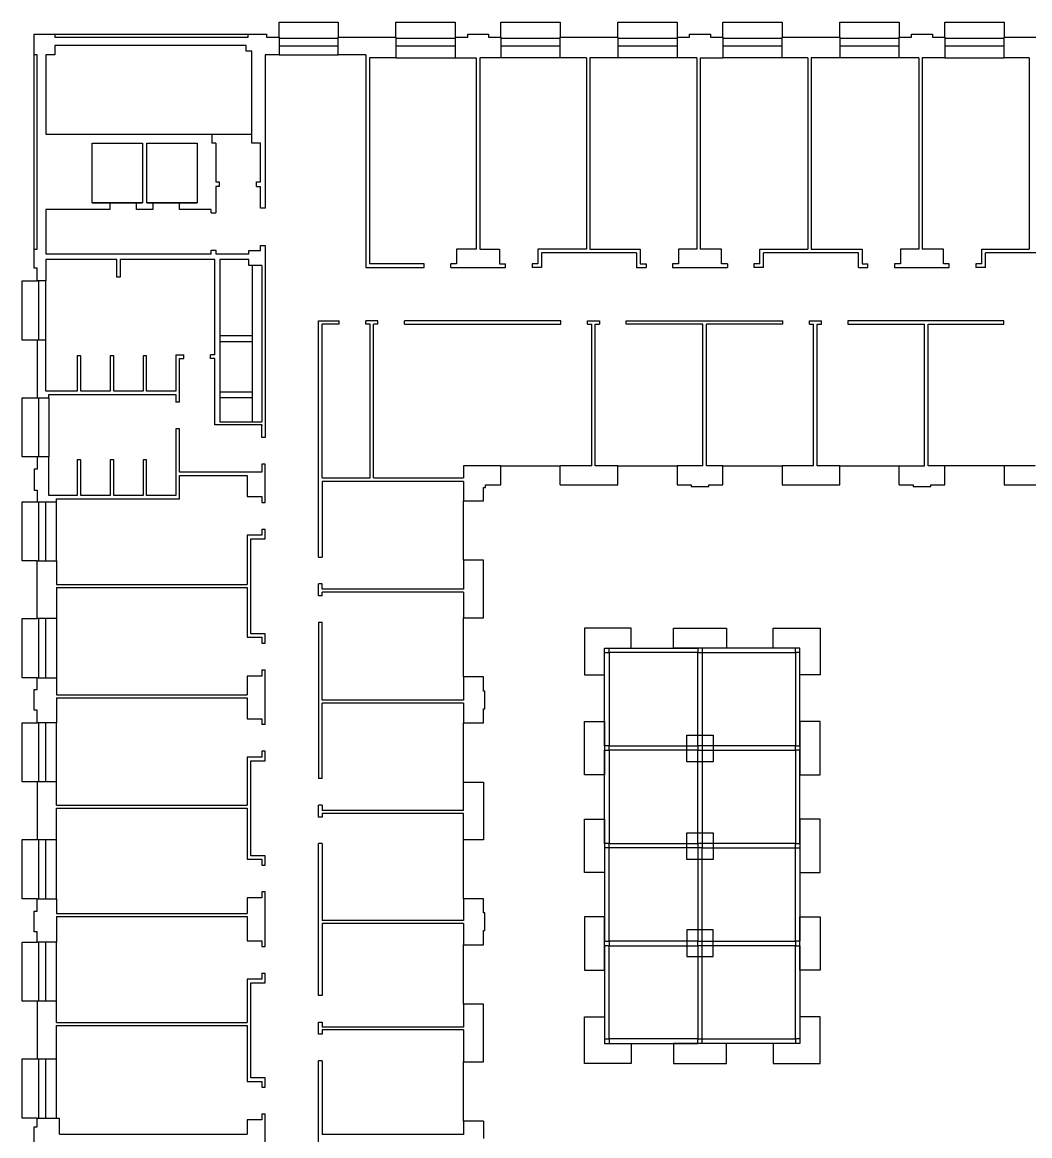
# Model space of a CAD drawing. Header units: millimetres. Extents: x -80 to 60, y -33 to 210.
# Drawn here: x -79.83 to -45.79, y 172.06 to 209.67 of the extents above; entities that cross this region are included whole.
import ezdxf

# ---------------------------------------------------------------- set-up
doc = ezdxf.new("R2010")
doc.units = ezdxf.units.MM
doc.header["$MEASUREMENT"] = 0
doc.linetypes.add('HIDDEN', pattern=[9.525, 6.35, -3.175])
for name, color, linetype in [('elevator_door_markers', 50, 'Continuous'), ('elevators', 40, 'Continuous'), ('M', 7, 'Continuous'), ('stairwells', 120, 'Continuous')]:
    doc.layers.add(name, color=color, linetype=linetype)

msp = doc.modelspace()

# ---------------------------------------------------------------- linework, layer by layer
at = {"layer": 'elevator_door_markers'}
for p, q in [((-76.873, 203.566), (-75.973, 203.566)), ((-75.423, 203.566), (-74.523, 203.566))]:
    msp.add_line(p, q, dxfattribs=at)
at = {"layer": 'elevators'}
for points in [[(-77.473, 205.591), (-75.773, 205.591), (-75.773, 203.566), (-77.473, 203.566)], [(-75.623, 205.591), (-73.923, 205.591), (-73.923, 203.566), (-75.623, 203.566)]]:
    msp.add_lwpolyline(points, close=True, dxfattribs=at)
at = {"layer": 'M'}
for p, q in [((-71.158, 209.171), (-71.158, 209.671)), ((-71.158, 209.671), (-69.158, 209.671)), ((-69.158, 209.671), (-69.158, 209.171)), ((-67.208, 209.671), (-65.208, 209.671)), ((-67.208, 209.171), (-67.208, 209.671)), ((-65.208, 209.671), (-65.208, 209.171)), ((-63.658, 209.671), (-61.658, 209.671)), ((-63.658, 209.171), (-63.658, 209.671)), ((-61.658, 209.671), (-61.658, 209.171)), ((-59.708, 209.671), (-57.708, 209.671)), ((-59.708, 209.171), (-59.708, 209.671)), ((-57.708, 209.671), (-57.708, 209.171)), ((-56.158, 209.171), (-56.158, 209.671)), ((-56.158, 209.671), (-54.158, 209.671)), ((-54.158, 209.671), (-54.158, 209.171)), ((-52.208, 209.171), (-52.208, 209.671)), ((-52.208, 209.671), (-50.208, 209.671)), ((-50.208, 209.671), (-50.208, 209.171)), ((-48.658, 209.171), (-48.658, 209.671)), ((-48.658, 209.671), (-46.658, 209.671)), ((-46.658, 209.671), (-46.658, 209.171)), ((-79.433, 209.271), (-78.733, 209.271)), ((-79.433, 208.571), (-79.433, 209.271)), ((-78.733, 209.271), (-72.203, 209.271)), ((-78.733, 209.271), (-78.733, 209.171)), ((-78.733, 209.171), (-72.203, 209.171)), ((-72.203, 209.171), (-72.203, 209.271)), ((-72.203, 209.271), (-71.583, 209.271)), ((-71.583, 209.271), (-71.583, 209.171)), ((-71.583, 209.171), (-71.158, 209.171)), ((-71.158, 209.171), (-71.158, 208.571)), ((-69.158, 209.171), (-67.208, 209.171)), ((-69.158, 208.571), (-69.158, 209.171)), ((-67.208, 209.171), (-67.208, 208.471)), ((-65.208, 209.171), (-64.783, 209.171)), ((-65.208, 209.171), (-65.208, 208.471)), ((-64.783, 209.271), (-64.083, 209.271)), ((-64.783, 209.171), (-64.783, 209.271)), ((-64.083, 209.271), (-64.083, 209.171)), ((-64.083, 209.171), (-63.658, 209.171)), ((-63.658, 209.171), (-63.658, 208.471)), ((-61.658, 209.171), (-59.708, 209.171)), ((-61.658, 208.471), (-61.658, 209.171)), ((-59.708, 209.171), (-59.708, 208.471)), ((-57.708, 209.171), (-57.283, 209.171)), ((-57.708, 209.171), (-57.708, 208.471)), ((-57.283, 209.271), (-56.583, 209.271)), ((-57.283, 209.171), (-57.283, 209.271)), ((-56.583, 209.271), (-56.583, 209.171)), ((-56.583, 209.171), (-56.158, 209.171)), ((-56.158, 209.171), (-56.158, 208.471)), ((-54.158, 209.171), (-52.208, 209.171)), ((-54.158, 208.471), (-54.158, 209.171)), ((-52.208, 209.171), (-52.208, 208.471)), ((-50.208, 209.171), (-49.783, 209.171)), ((-50.208, 208.471), (-50.208, 209.171)), ((-49.783, 209.271), (-49.083, 209.271)), ((-49.783, 209.171), (-49.783, 209.271)), ((-49.083, 209.271), (-49.083, 209.171)), ((-49.083, 209.171), (-48.658, 209.171)), ((-48.658, 209.171), (-48.658, 208.471)), ((-46.658, 209.171), (-44.708, 209.171)), ((-46.658, 208.471), (-46.658, 209.171)), ((-78.733, 208.891), (-78.733, 208.571)), ((-72.273, 208.891), (-78.733, 208.891)), ((-72.273, 208.691), (-72.273, 208.891)), ((-69.158, 209.121), (-71.158, 209.121)), ((-71.158, 208.871), (-69.158, 208.871)), ((-65.208, 209.121), (-67.208, 209.121)), ((-67.208, 208.871), (-65.208, 208.871)), ((-61.658, 209.121), (-63.658, 209.121)), ((-63.658, 208.871), (-61.658, 208.871)), ((-57.708, 209.121), (-59.708, 209.121)), ((-59.708, 208.871), (-57.708, 208.871)), ((-54.158, 209.121), (-56.158, 209.121)), ((-56.158, 208.871), (-54.158, 208.871)), ((-50.208, 209.121), (-52.208, 209.121)), ((-52.208, 208.871), (-50.208, 208.871)), ((-46.658, 209.121), (-48.658, 209.121)), ((-48.658, 208.871), (-46.658, 208.871)), ((-79.433, 202.001), (-79.433, 208.571)), ((-79.333, 208.571), (-79.433, 208.571)), ((-79.333, 202.001), (-79.333, 208.571)), ((-78.733, 208.571), (-79.033, 208.571)), ((-79.033, 208.571), (-79.033, 205.891)), ((-72.073, 208.691), (-72.273, 208.691)), ((-72.073, 205.591), (-72.073, 208.691)), ((-71.623, 208.571), (-71.623, 203.391)), ((-71.158, 208.571), (-71.623, 208.571)), ((-71.158, 208.571), (-69.158, 208.571)), ((-68.223, 208.571), (-69.158, 208.571)), ((-68.223, 208.571), (-68.223, 201.391)), ((-68.103, 208.471), (-68.103, 201.511)), ((-67.208, 208.471), (-68.103, 208.471)), ((-67.208, 208.471), (-65.208, 208.471)), ((-65.208, 208.471), (-64.493, 208.471)), ((-64.493, 208.471), (-64.493, 202.001)), ((-64.373, 208.471), (-64.373, 202.001)), ((-63.658, 208.471), (-64.373, 208.471)), ((-61.658, 208.471), (-63.658, 208.471)), ((-60.773, 208.471), (-61.658, 208.471)), ((-60.773, 208.471), (-60.773, 202.001)), ((-60.653, 208.471), (-60.653, 202.001)), ((-59.708, 208.471), (-60.653, 208.471)), ((-57.708, 208.471), (-59.708, 208.471)), ((-57.043, 208.471), (-57.708, 208.471)), ((-57.043, 208.471), (-57.043, 202.001)), ((-56.923, 208.471), (-56.923, 202.001)), ((-56.923, 208.471), (-56.158, 208.471)), ((-54.158, 208.471), (-56.158, 208.471)), ((-53.293, 208.471), (-54.158, 208.471)), ((-53.293, 208.471), (-53.293, 202.001)), ((-53.173, 208.471), (-53.173, 202.001)), ((-52.208, 208.471), (-53.173, 208.471)), ((-50.208, 208.471), (-52.208, 208.471)), ((-49.543, 208.471), (-50.208, 208.471)), ((-49.543, 208.471), (-49.543, 202.001)), ((-49.423, 208.471), (-49.423, 202.001)), ((-48.658, 208.471), (-49.423, 208.471)), ((-48.658, 208.471), (-46.658, 208.471)), ((-45.813, 208.471), (-46.658, 208.471)), ((-45.813, 208.471), (-45.813, 202.001)), ((-79.033, 205.891), (-73.423, 205.891)), ((-73.423, 205.891), (-73.423, 205.584)), ((-73.293, 205.584), (-73.423, 205.584)), ((-73.293, 205.584), (-73.293, 204.279)), ((-71.783, 205.591), (-72.073, 205.591)), ((-71.783, 204.279), (-71.783, 205.591)), ((-73.293, 204.279), (-73.179, 204.279)), ((-73.179, 204.279), (-73.179, 204.119)), ((-71.919, 204.279), (-71.783, 204.279)), ((-71.919, 204.119), (-71.919, 204.279)), ((-73.293, 204.119), (-73.293, 203.233)), ((-73.179, 204.119), (-73.293, 204.119)), ((-71.919, 204.119), (-71.783, 204.119)), ((-71.783, 203.391), (-71.783, 204.119)), ((-76.873, 203.566), (-76.873, 203.346)), ((-75.973, 203.566), (-75.773, 203.566)), ((-75.973, 203.346), (-75.973, 203.566)), ((-75.623, 203.566), (-75.423, 203.566)), ((-75.423, 203.566), (-75.423, 203.346)), ((-74.523, 203.346), (-74.523, 203.566)), ((-79.033, 203.346), (-79.033, 201.846)), ((-76.873, 203.346), (-79.033, 203.346)), ((-75.423, 203.346), (-75.973, 203.346)), ((-73.453, 203.346), (-74.523, 203.346)), ((-73.453, 203.233), (-73.453, 203.346)), ((-73.453, 203.233), (-73.293, 203.233)), ((-71.623, 203.391), (-71.783, 203.391)), ((-79.433, 202.001), (-79.333, 202.001)), ((-79.433, 201.361), (-79.433, 202.001)), ((-71.783, 202.131), (-71.623, 202.131)), ((-71.783, 201.958), (-71.783, 202.131)), ((-71.623, 202.131), (-71.623, 195.643)), ((-65.158, 202.001), (-65.158, 201.511)), ((-64.493, 202.001), (-65.158, 202.001)), ((-64.373, 202.001), (-63.708, 202.001)), ((-63.708, 202.001), (-63.708, 201.511)), ((-62.409, 202.001), (-62.409, 201.511)), ((-60.773, 202.001), (-62.408, 202.001)), ((-60.653, 202.001), (-58.958, 202.001)), ((-58.958, 202.001), (-58.958, 201.511)), ((-57.658, 202.001), (-57.658, 201.511)), ((-57.043, 202.001), (-57.658, 202.001)), ((-56.208, 202.001), (-56.923, 202.001)), ((-56.208, 201.511), (-56.208, 202.001)), ((-54.909, 202.001), (-53.293, 202.001)), ((-54.909, 201.511), (-54.909, 202.001)), ((-53.173, 202.001), (-51.458, 202.001)), ((-51.458, 202.001), (-51.457, 201.511)), ((-49.543, 202.001), (-50.158, 202.001)), ((-50.158, 202.001), (-50.158, 201.511)), ((-48.708, 202.001), (-49.423, 202.001)), ((-48.708, 201.511), (-48.708, 202.001)), ((-47.409, 202.001), (-45.813, 202.001)), ((-47.409, 201.511), (-47.409, 202.001)), ((-79.033, 201.846), (-73.453, 201.846)), ((-76.643, 201.656), (-79.033, 201.656)), ((-79.033, 201.656), (-79.033, 200.936)), ((-76.643, 201.056), (-76.643, 201.656)), ((-76.523, 201.656), (-76.523, 201.056)), ((-73.323, 201.656), (-76.523, 201.656)), ((-73.453, 201.973), (-73.293, 201.973)), ((-73.453, 201.846), (-73.453, 201.973)), ((-73.323, 198.436), (-73.323, 201.656)), ((-73.293, 201.973), (-73.293, 201.846)), ((-73.293, 201.846), (-72.183, 201.846)), ((-72.183, 201.958), (-71.783, 201.958)), ((-72.183, 201.846), (-72.183, 201.958)), ((-62.289, 201.881), (-62.289, 201.391)), ((-59.078, 201.881), (-62.289, 201.881)), ((-59.078, 201.881), (-59.078, 201.391)), ((-54.789, 201.391), (-54.789, 201.881)), ((-51.577, 201.881), (-54.789, 201.881)), ((-51.577, 201.391), (-51.577, 201.881)), ((-47.289, 201.391), (-47.289, 201.881)), ((-44.077, 201.881), (-47.289, 201.881)), ((-79.333, 201.361), (-79.433, 201.361)), ((-79.333, 200.936), (-79.333, 201.361)), ((-72.058, 196.171), (-72.058, 201.458)), ((-68.223, 201.391), (-66.257, 201.391)), ((-66.257, 201.511), (-68.103, 201.511)), ((-66.257, 201.391), (-66.257, 201.511)), ((-65.357, 201.391), (-65.357, 201.511)), ((-65.158, 201.511), (-65.357, 201.511)), ((-65.357, 201.391), (-63.509, 201.391)), ((-63.708, 201.511), (-63.509, 201.511)), ((-63.509, 201.391), (-63.509, 201.511)), ((-62.609, 201.511), (-62.609, 201.391)), ((-62.409, 201.511), (-62.609, 201.511)), ((-62.289, 201.391), (-62.609, 201.391)), ((-59.078, 201.391), (-58.757, 201.391)), ((-58.958, 201.511), (-58.757, 201.511)), ((-58.757, 201.511), (-58.757, 201.391)), ((-57.658, 201.511), (-57.857, 201.511)), ((-57.857, 201.511), (-57.857, 201.391)), ((-57.857, 201.391), (-56.009, 201.391)), ((-56.009, 201.511), (-56.208, 201.511)), ((-56.009, 201.511), (-56.009, 201.391)), ((-54.909, 201.511), (-55.109, 201.511)), ((-55.109, 201.511), (-55.109, 201.391)), ((-54.789, 201.391), (-55.109, 201.391)), ((-51.577, 201.391), (-51.257, 201.391)), ((-51.457, 201.511), (-51.257, 201.511)), ((-51.257, 201.391), (-51.257, 201.511)), ((-50.357, 201.511), (-50.357, 201.391)), ((-50.158, 201.511), (-50.357, 201.511)), ((-50.357, 201.391), (-48.509, 201.391)), ((-48.509, 201.511), (-48.708, 201.511)), ((-48.509, 201.391), (-48.509, 201.511)), ((-47.409, 201.511), (-47.609, 201.511)), ((-47.609, 201.511), (-47.609, 201.391)), ((-47.289, 201.391), (-47.609, 201.391)), ((-79.833, 200.936), (-79.333, 200.936)), ((-79.833, 198.936), (-79.833, 200.936)), ((-79.033, 200.936), (-79.333, 200.936)), ((-79.283, 200.936), (-79.283, 198.936)), ((-79.033, 198.936), (-79.033, 200.936)), ((-76.523, 201.056), (-76.643, 201.056)), ((-69.823, 199.591), (-69.123, 199.591)), ((-69.823, 191.601), (-69.823, 199.591)), ((-69.123, 199.471), (-69.703, 199.471)), ((-69.703, 194.281), (-69.703, 199.471)), ((-69.123, 199.471), (-69.123, 199.591)), ((-68.223, 199.471), (-68.223, 199.591)), ((-67.823, 199.591), (-68.223, 199.591)), ((-68.083, 199.471), (-68.223, 199.471)), ((-68.083, 194.281), (-68.083, 199.471)), ((-67.963, 194.281), (-67.963, 199.471)), ((-67.823, 199.471), (-67.963, 199.471)), ((-67.823, 199.471), (-67.823, 199.591)), ((-61.633, 199.591), (-66.923, 199.591)), ((-66.923, 199.471), (-66.923, 199.591)), ((-66.923, 199.471), (-61.633, 199.471)), ((-61.633, 199.471), (-61.633, 199.591)), ((-60.733, 199.591), (-60.333, 199.591)), ((-60.733, 199.471), (-60.733, 199.591)), ((-60.733, 199.471), (-60.593, 199.471)), ((-60.593, 194.691), (-60.593, 199.471)), ((-60.473, 199.471), (-60.333, 199.471)), ((-60.473, 194.691), (-60.473, 199.471)), ((-60.333, 199.591), (-60.333, 199.471)), ((-59.433, 199.591), (-54.133, 199.591)), ((-59.433, 199.471), (-59.433, 199.591)), ((-56.833, 199.471), (-59.433, 199.471)), ((-56.833, 194.691), (-56.833, 199.471)), ((-54.133, 199.471), (-56.713, 199.471)), ((-56.713, 194.691), (-56.713, 199.471)), ((-54.133, 199.471), (-54.133, 199.591)), ((-53.233, 199.471), (-53.233, 199.591)), ((-53.233, 199.591), (-52.833, 199.591)), ((-53.233, 199.471), (-53.093, 199.471)), ((-53.093, 194.691), (-53.093, 199.471)), ((-52.973, 194.691), (-52.973, 199.471)), ((-52.973, 199.471), (-52.833, 199.471)), ((-52.833, 199.471), (-52.833, 199.591)), ((-51.933, 199.591), (-51.933, 199.471)), ((-46.671, 199.591), (-51.933, 199.591)), ((-51.933, 199.471), (-49.343, 199.471)), ((-49.343, 194.691), (-49.343, 199.471)), ((-49.223, 199.471), (-46.671, 199.471)), ((-49.223, 194.691), (-49.223, 199.471)), ((-46.671, 199.471), (-46.671, 199.591)), ((-72.058, 199.081), (-73.158, 199.081)), ((-79.333, 198.936), (-79.833, 198.936)), ((-79.333, 198.936), (-79.333, 196.986)), ((-79.033, 198.936), (-79.333, 198.936)), ((-79.033, 197.206), (-79.033, 198.936)), ((-72.058, 198.881), (-73.158, 198.881)), ((-77.853, 198.406), (-77.973, 198.406)), ((-77.973, 198.406), (-77.973, 197.206)), ((-77.853, 197.206), (-77.853, 198.406)), ((-76.863, 198.406), (-76.863, 197.206)), ((-76.743, 198.406), (-76.863, 198.406)), ((-76.743, 197.206), (-76.743, 198.406)), ((-75.633, 198.406), (-75.753, 198.406)), ((-75.753, 198.406), (-75.753, 197.206)), ((-75.633, 197.206), (-75.633, 198.406)), ((-74.643, 198.436), (-74.643, 197.206)), ((-74.643, 198.436), (-74.373, 198.436)), ((-74.523, 198.316), (-74.373, 198.316)), ((-74.523, 196.841), (-74.523, 198.316)), ((-74.373, 198.316), (-74.373, 198.436)), ((-73.473, 198.316), (-73.473, 198.436)), ((-73.323, 198.436), (-73.473, 198.436)), ((-73.323, 198.316), (-73.473, 198.316)), ((-73.323, 196.071), (-73.323, 198.316)), ((-77.973, 197.206), (-79.033, 197.206)), ((-78.933, 197.096), (-74.643, 197.096)), ((-78.933, 196.986), (-78.933, 197.096)), ((-76.863, 197.206), (-77.853, 197.206)), ((-75.753, 197.206), (-76.743, 197.206)), ((-74.643, 197.206), (-75.633, 197.206)), ((-74.643, 197.096), (-74.643, 196.841)), ((-72.058, 197.181), (-73.158, 197.181)), ((-79.833, 196.986), (-79.333, 196.986)), ((-79.833, 194.986), (-79.833, 196.986)), ((-79.333, 196.986), (-78.933, 196.986)), ((-79.283, 196.986), (-79.283, 194.986)), ((-78.933, 196.986), (-78.933, 194.986)), ((-74.523, 196.841), (-74.643, 196.841)), ((-72.058, 196.981), (-73.158, 196.981)), ((-71.743, 196.071), (-73.323, 196.071)), ((-71.743, 196.071), (-71.743, 196.043)), ((-71.743, 195.643), (-71.743, 196.071)), ((-74.643, 195.941), (-74.643, 193.686)), ((-74.523, 195.941), (-74.643, 195.941)), ((-74.523, 194.471), (-74.523, 195.941)), ((-71.623, 195.643), (-71.743, 195.643)), ((-79.333, 194.986), (-79.833, 194.986)), ((-78.933, 194.986), (-79.333, 194.986)), ((-79.333, 194.986), (-79.333, 194.571)), ((-78.933, 193.686), (-78.933, 194.986)), ((-77.973, 194.886), (-77.973, 193.686)), ((-77.853, 194.886), (-77.973, 194.886)), ((-77.853, 193.686), (-77.853, 194.886)), ((-76.743, 194.886), (-76.863, 194.886)), ((-76.863, 194.886), (-76.863, 193.686)), ((-76.743, 193.686), (-76.743, 194.886)), ((-75.753, 194.886), (-75.753, 193.686)), ((-75.633, 194.886), (-75.753, 194.886)), ((-75.633, 193.686), (-75.633, 194.886)), ((-79.433, 194.571), (-79.433, 193.871)), ((-79.333, 194.571), (-79.433, 194.571)), ((-71.743, 194.471), (-74.523, 194.471)), ((-71.743, 194.743), (-71.743, 194.471)), ((-71.623, 194.743), (-71.743, 194.743)), ((-71.623, 193.446), (-71.623, 194.743)), ((-64.923, 194.691), (-64.923, 194.281)), ((-63.658, 194.691), (-64.923, 194.691)), ((-63.658, 194.691), (-61.658, 194.691)), ((-63.658, 194.041), (-63.658, 194.691)), ((-60.593, 194.691), (-61.658, 194.691)), ((-61.658, 194.041), (-61.658, 194.691)), ((-59.708, 194.691), (-60.473, 194.691)), ((-59.708, 194.041), (-59.708, 194.691)), ((-59.708, 194.691), (-57.708, 194.691)), ((-57.708, 194.691), (-57.708, 194.041)), ((-56.833, 194.691), (-57.708, 194.691)), ((-56.158, 194.691), (-56.713, 194.691)), ((-56.158, 194.041), (-56.158, 194.691)), ((-56.158, 194.691), (-54.158, 194.691)), ((-54.158, 194.691), (-54.158, 194.041)), ((-53.093, 194.691), (-54.158, 194.691)), ((-52.208, 194.691), (-52.973, 194.691)), ((-52.208, 194.041), (-52.208, 194.691)), ((-52.208, 194.691), (-50.208, 194.691)), ((-50.208, 194.041), (-50.208, 194.691)), ((-50.208, 194.691), (-49.343, 194.691)), ((-48.658, 194.691), (-49.223, 194.691)), ((-48.658, 194.041), (-48.658, 194.691)), ((-46.658, 194.691), (-48.658, 194.691)), ((-46.658, 194.691), (-46.658, 194.041)), ((-45.613, 194.691), (-46.658, 194.691)), ((-74.523, 194.356), (-72.233, 194.356)), ((-74.523, 193.576), (-74.523, 194.356)), ((-72.233, 194.356), (-72.233, 193.656)), ((-69.703, 194.281), (-68.083, 194.281)), ((-69.703, 194.161), (-69.703, 191.601)), ((-64.923, 194.161), (-69.703, 194.161)), ((-67.963, 194.281), (-64.923, 194.281)), ((-64.923, 194.161), (-64.923, 193.506)), ((-79.433, 193.871), (-79.333, 193.871)), ((-79.333, 193.871), (-79.333, 193.476)), ((-64.253, 193.951), (-64.183, 193.951)), ((-64.253, 193.506), (-64.253, 193.951)), ((-64.183, 193.951), (-64.183, 194.041)), ((-64.183, 194.041), (-63.658, 194.041)), ((-61.658, 194.041), (-59.708, 194.041)), ((-57.708, 194.041), (-57.233, 194.041)), ((-57.233, 194.041), (-57.233, 193.991)), ((-57.233, 193.991), (-56.633, 193.991)), ((-56.633, 194.041), (-56.158, 194.041)), ((-56.633, 193.991), (-56.633, 194.041)), ((-54.158, 194.041), (-52.208, 194.041)), ((-50.208, 194.041), (-49.733, 194.041)), ((-49.733, 194.041), (-49.733, 193.991)), ((-49.733, 193.991), (-49.133, 193.991)), ((-49.133, 194.041), (-48.658, 194.041)), ((-49.133, 193.991), (-49.133, 194.041)), ((-46.658, 194.041), (-44.708, 194.041)), ((-79.833, 193.476), (-79.333, 193.476)), ((-79.833, 191.476), (-79.833, 193.476)), ((-79.333, 193.476), (-78.673, 193.476)), ((-79.283, 193.476), (-79.283, 191.476)), ((-79.033, 191.476), (-79.033, 193.476)), ((-77.973, 193.686), (-78.933, 193.686)), ((-78.673, 193.476), (-78.673, 193.576)), ((-78.673, 193.576), (-74.523, 193.576)), ((-78.673, 191.476), (-78.673, 193.476)), ((-76.863, 193.686), (-77.853, 193.686)), ((-75.753, 193.686), (-76.743, 193.686)), ((-74.643, 193.686), (-75.633, 193.686)), ((-72.233, 193.656), (-71.743, 193.656)), ((-71.743, 193.656), (-71.743, 193.446)), ((-71.743, 193.446), (-71.623, 193.446)), ((-64.923, 191.506), (-64.923, 193.506)), ((-64.923, 193.506), (-64.253, 193.506)), ((-72.233, 192.346), (-72.233, 190.676)), ((-71.743, 192.346), (-72.233, 192.346)), ((-72.113, 192.226), (-71.623, 192.226)), ((-72.113, 189.016), (-72.113, 192.226)), ((-71.743, 192.546), (-71.623, 192.546)), ((-71.743, 192.546), (-71.743, 192.346)), ((-71.623, 192.226), (-71.623, 192.546)), ((-79.333, 191.476), (-79.833, 191.476)), ((-79.333, 191.476), (-78.673, 191.476)), ((-79.333, 189.526), (-79.333, 191.476)), ((-78.673, 191.476), (-78.673, 190.676)), ((-69.823, 191.601), (-69.703, 191.601)), ((-64.923, 191.506), (-64.923, 190.521)), ((-64.253, 191.506), (-64.923, 191.506)), ((-64.253, 189.556), (-64.253, 191.506)), ((-69.823, 190.301), (-69.823, 190.701)), ((-69.703, 190.701), (-69.823, 190.701)), ((-69.703, 190.521), (-69.703, 190.701)), ((-78.673, 190.676), (-72.233, 190.676)), ((-78.673, 190.576), (-78.673, 189.526)), ((-78.673, 190.576), (-72.233, 190.576)), ((-72.233, 190.576), (-72.233, 188.896)), ((-64.923, 190.521), (-69.703, 190.521)), ((-64.923, 190.421), (-69.703, 190.421)), ((-69.703, 190.301), (-69.703, 190.421)), ((-64.923, 190.421), (-64.923, 189.556)), ((-69.703, 190.301), (-69.823, 190.301)), ((-79.833, 189.526), (-79.333, 189.526)), ((-79.833, 187.526), (-79.833, 189.526)), ((-78.673, 189.526), (-79.333, 189.526)), ((-79.283, 189.526), (-79.283, 187.526)), ((-79.033, 187.526), (-79.033, 189.526)), ((-78.673, 189.526), (-78.673, 187.526)), ((-69.823, 189.401), (-69.703, 189.401)), ((-69.823, 189.401), (-69.823, 184.125)), ((-69.703, 186.771), (-69.703, 189.401)), ((-64.923, 187.556), (-64.923, 189.556)), ((-64.923, 189.556), (-64.253, 189.556)), ((-60.838, 189.208), (-60.838, 187.628)), ((-59.258, 189.208), (-60.838, 189.208)), ((-59.258, 188.528), (-59.258, 189.208)), ((-57.833, 189.208), (-56.033, 189.208)), ((-57.833, 188.528), (-57.833, 189.208)), ((-56.033, 189.208), (-56.033, 188.528)), ((-54.458, 189.208), (-52.878, 189.208)), ((-54.458, 188.528), (-54.458, 189.208)), ((-52.878, 189.208), (-52.878, 187.628)), ((-72.233, 188.896), (-71.743, 188.896)), ((-71.623, 189.016), (-72.113, 189.016)), ((-71.743, 188.896), (-71.743, 188.696)), ((-71.623, 188.696), (-71.623, 189.016)), ((-71.743, 188.696), (-71.623, 188.696)), ((-60.158, 188.528), (-59.258, 188.528)), ((-60.158, 187.628), (-60.158, 188.528)), ((-60.008, 188.378), (-60.008, 188.528)), ((-60.008, 188.528), (-57.008, 188.528)), ((-56.033, 188.528), (-57.833, 188.528)), ((-57.008, 188.528), (-57.008, 188.378)), ((-56.858, 188.528), (-56.858, 188.378)), ((-53.708, 188.528), (-56.858, 188.528)), ((-53.558, 188.528), (-54.458, 188.528)), ((-53.708, 188.378), (-53.708, 188.528)), ((-53.558, 187.628), (-53.558, 188.528)), ((-60.158, 188.378), (-60.008, 188.378)), ((-60.158, 185.228), (-60.158, 188.378)), ((-57.008, 188.378), (-60.008, 188.378)), ((-60.008, 188.378), (-60.008, 185.228)), ((-57.008, 188.378), (-56.858, 188.378)), ((-57.008, 185.228), (-57.008, 188.378)), ((-56.858, 188.378), (-53.708, 188.378)), ((-56.858, 188.378), (-56.858, 185.228)), ((-53.708, 188.378), (-53.708, 185.228)), ((-53.558, 188.378), (-53.708, 188.378)), ((-53.558, 185.228), (-53.558, 188.378)), ((-71.743, 187.796), (-71.743, 187.586)), ((-71.743, 187.796), (-71.623, 187.796)), ((-71.623, 185.946), (-71.623, 187.796)), ((-79.333, 187.526), (-79.833, 187.526)), ((-79.333, 187.526), (-78.673, 187.526)), ((-79.333, 187.131), (-79.333, 187.526)), ((-78.673, 187.526), (-78.673, 186.956)), ((-71.743, 187.586), (-72.233, 187.586)), ((-72.233, 187.586), (-72.233, 186.956)), ((-64.923, 187.556), (-64.923, 186.771)), ((-64.253, 187.556), (-64.923, 187.556)), ((-64.253, 187.081), (-64.253, 187.556)), ((-60.838, 187.628), (-60.158, 187.628)), ((-52.878, 187.628), (-53.558, 187.628)), ((-79.433, 187.131), (-79.333, 187.131)), ((-79.433, 186.431), (-79.433, 187.131)), ((-78.673, 186.956), (-72.233, 186.956)), ((-64.203, 187.081), (-64.253, 187.081)), ((-64.203, 186.481), (-64.203, 187.081)), ((-78.673, 186.856), (-72.233, 186.856)), ((-78.673, 186.856), (-78.673, 186.011)), ((-72.233, 186.856), (-72.233, 186.136)), ((-64.923, 186.771), (-69.703, 186.771)), ((-64.923, 186.671), (-69.703, 186.671)), ((-69.703, 184.125), (-69.703, 186.671)), ((-64.923, 186.671), (-64.923, 186.006)), ((-79.333, 186.431), (-79.433, 186.431)), ((-79.333, 186.011), (-79.333, 186.431)), ((-64.253, 186.481), (-64.203, 186.481)), ((-64.253, 186.006), (-64.253, 186.481)), ((-79.833, 186.011), (-79.333, 186.011)), ((-79.833, 184.011), (-79.833, 186.011)), ((-78.673, 186.011), (-79.333, 186.011)), ((-79.283, 186.011), (-79.283, 184.011)), ((-79.033, 184.011), (-79.033, 186.011)), ((-78.673, 184.011), (-78.673, 186.011)), ((-72.233, 186.136), (-71.743, 186.136)), ((-71.743, 186.136), (-71.743, 185.946)), ((-71.623, 185.946), (-71.743, 185.946)), ((-64.923, 186.006), (-64.253, 186.006)), ((-64.923, 184.006), (-64.923, 186.006)), ((-60.838, 186.053), (-60.158, 186.053)), ((-60.838, 184.253), (-60.838, 186.053)), ((-60.158, 186.053), (-60.158, 184.253)), ((-52.878, 186.053), (-53.558, 186.053)), ((-53.558, 186.053), (-53.558, 184.253)), ((-52.878, 184.253), (-52.878, 186.053)), ((-57.383, 185.589), (-56.483, 185.589)), ((-57.383, 184.689), (-57.383, 185.589)), ((-56.483, 185.589), (-56.483, 184.689)), ((-60.008, 185.228), (-60.158, 185.228)), ((-60.158, 185.078), (-60.008, 185.078)), ((-60.158, 181.928), (-60.158, 185.078)), ((-60.008, 185.078), (-60.008, 185.228)), ((-60.008, 185.228), (-57.008, 185.228)), ((-57.008, 185.078), (-60.008, 185.078)), ((-60.008, 185.078), (-60.008, 181.928)), ((-56.858, 185.228), (-57.008, 185.228)), ((-57.008, 185.228), (-57.008, 185.078)), ((-57.008, 185.078), (-56.858, 185.078)), ((-57.008, 181.928), (-57.008, 185.078)), ((-56.858, 185.228), (-56.858, 185.078)), ((-53.708, 185.228), (-56.858, 185.228)), ((-56.858, 185.078), (-56.858, 181.928)), ((-56.858, 185.078), (-53.708, 185.078)), ((-53.708, 185.228), (-53.558, 185.228)), ((-53.708, 185.078), (-53.708, 185.228)), ((-53.708, 185.078), (-53.708, 181.928)), ((-53.558, 185.078), (-53.708, 185.078)), ((-53.558, 181.928), (-53.558, 185.078)), ((-72.233, 184.846), (-72.233, 183.226)), ((-71.743, 184.846), (-72.233, 184.846)), ((-72.113, 181.516), (-72.113, 184.726)), ((-72.113, 184.726), (-71.623, 184.726)), ((-71.623, 185.046), (-71.743, 185.046)), ((-71.743, 185.046), (-71.743, 184.846)), ((-71.623, 184.726), (-71.623, 185.046)), ((-56.483, 184.689), (-57.383, 184.689)), ((-79.333, 184.011), (-79.833, 184.011)), ((-79.333, 184.011), (-79.333, 182.061)), ((-78.673, 184.011), (-79.333, 184.011)), ((-78.673, 183.226), (-78.673, 184.011)), ((-69.703, 184.125), (-69.823, 184.125)), ((-64.923, 184.006), (-64.253, 184.006)), ((-64.923, 183.041), (-64.923, 184.006)), ((-64.253, 184.006), (-64.253, 182.056)), ((-60.158, 184.253), (-60.838, 184.253)), ((-53.558, 184.253), (-52.878, 184.253)), ((-78.673, 183.226), (-72.233, 183.226)), ((-69.823, 182.825), (-69.823, 183.225)), ((-69.703, 183.225), (-69.823, 183.225)), ((-69.703, 183.225), (-69.703, 183.041)), ((-78.673, 182.061), (-78.673, 183.126)), ((-78.673, 183.126), (-72.233, 183.126)), ((-72.233, 183.126), (-72.233, 181.396)), ((-69.703, 182.825), (-69.823, 182.825)), ((-64.923, 183.041), (-69.703, 183.041)), ((-69.703, 182.941), (-69.703, 182.825)), ((-64.923, 182.941), (-69.703, 182.941)), ((-64.923, 182.056), (-64.923, 182.941)), ((-60.838, 182.753), (-60.158, 182.753)), ((-60.838, 180.953), (-60.838, 182.753)), ((-60.158, 182.753), (-60.158, 180.953)), ((-53.558, 182.753), (-53.558, 180.953)), ((-52.878, 182.753), (-53.558, 182.753)), ((-52.878, 180.953), (-52.878, 182.753)), ((-79.833, 182.061), (-79.333, 182.061)), ((-79.833, 180.061), (-79.833, 182.061)), ((-79.333, 182.061), (-78.673, 182.061)), ((-79.283, 182.061), (-79.283, 180.061)), ((-79.033, 180.061), (-79.033, 182.061)), ((-78.673, 180.061), (-78.673, 182.061)), ((-64.253, 182.056), (-64.923, 182.056)), ((-64.923, 180.056), (-64.923, 182.056)), ((-57.383, 182.289), (-56.483, 182.289)), ((-57.383, 181.389), (-57.383, 182.289)), ((-56.483, 182.289), (-56.483, 181.389)), ((-69.823, 176.791), (-69.823, 181.925)), ((-69.703, 181.925), (-69.823, 181.925)), ((-69.703, 181.925), (-69.703, 179.331)), ((-60.008, 181.928), (-60.158, 181.928)), ((-60.158, 181.778), (-60.158, 178.628)), ((-60.008, 181.778), (-60.158, 181.778)), ((-60.008, 181.778), (-60.008, 181.928)), ((-60.008, 181.928), (-57.008, 181.928)), ((-57.008, 181.778), (-60.008, 181.778)), ((-60.008, 178.628), (-60.008, 181.778)), ((-57.008, 181.928), (-57.008, 181.778)), ((-56.858, 181.928), (-57.008, 181.928)), ((-57.008, 181.778), (-57.008, 178.628)), ((-56.858, 181.778), (-57.008, 181.778)), ((-56.858, 181.928), (-56.858, 181.778)), ((-53.708, 181.928), (-56.858, 181.928)), ((-56.858, 178.628), (-56.858, 181.778)), ((-56.858, 181.778), (-53.708, 181.778)), ((-53.708, 181.778), (-53.708, 181.928)), ((-53.708, 181.928), (-53.558, 181.928)), ((-53.708, 181.778), (-53.558, 181.778)), ((-53.708, 178.628), (-53.708, 181.778)), ((-53.558, 181.778), (-53.558, 178.628)), ((-72.233, 181.396), (-71.743, 181.396)), ((-71.623, 181.516), (-72.113, 181.516)), ((-71.743, 181.396), (-71.743, 181.196)), ((-71.623, 181.196), (-71.623, 181.516)), ((-56.483, 181.389), (-57.383, 181.389)), ((-71.743, 181.196), (-71.623, 181.196)), ((-60.158, 180.953), (-60.838, 180.953)), ((-53.558, 180.953), (-52.878, 180.953)), ((-71.743, 180.296), (-71.743, 180.096)), ((-71.624, 180.296), (-71.743, 180.296)), ((-71.624, 178.446), (-71.624, 180.296)), ((-79.333, 180.061), (-79.833, 180.061)), ((-79.333, 180.061), (-78.673, 180.061)), ((-79.333, 179.641), (-79.333, 180.061)), ((-78.673, 180.061), (-78.673, 179.566)), ((-72.233, 180.096), (-72.233, 179.566)), ((-71.743, 180.096), (-72.233, 180.096)), ((-64.923, 180.056), (-64.923, 179.331)), ((-64.253, 180.056), (-64.923, 180.056)), ((-64.253, 179.591), (-64.253, 180.056)), ((-79.433, 179.641), (-79.333, 179.641)), ((-79.433, 178.941), (-79.433, 179.641)), ((-78.673, 179.566), (-72.233, 179.566)), ((-78.673, 179.466), (-72.233, 179.466)), ((-78.673, 179.466), (-78.673, 178.601)), ((-72.233, 179.466), (-72.233, 178.646)), ((-64.203, 179.591), (-64.253, 179.591)), ((-64.203, 178.991), (-64.203, 179.591)), ((-60.838, 179.453), (-60.838, 177.653)), ((-60.158, 179.453), (-60.838, 179.453)), ((-60.158, 177.653), (-60.158, 179.453)), ((-53.558, 177.653), (-53.558, 179.453)), ((-53.558, 179.453), (-52.878, 179.453)), ((-52.878, 179.453), (-52.878, 177.653)), ((-64.923, 179.331), (-69.703, 179.331)), ((-69.703, 179.231), (-69.703, 176.791)), ((-64.923, 179.231), (-69.703, 179.231)), ((-64.923, 179.231), (-64.923, 178.506)), ((-79.333, 178.941), (-79.433, 178.941)), ((-79.333, 178.601), (-79.333, 178.941)), ((-64.253, 178.991), (-64.203, 178.991)), ((-64.253, 178.506), (-64.253, 178.991)), ((-56.483, 179.017), (-57.383, 179.017)), ((-57.383, 179.017), (-57.383, 178.117)), ((-56.483, 178.117), (-56.483, 179.017)), ((-79.833, 178.601), (-79.333, 178.601)), ((-79.833, 176.601), (-79.833, 178.601)), ((-78.673, 178.601), (-79.333, 178.601)), ((-79.283, 178.601), (-79.283, 176.601)), ((-79.033, 176.601), (-79.033, 178.601)), ((-78.673, 176.601), (-78.673, 178.601)), ((-72.233, 178.646), (-71.743, 178.646)), ((-71.743, 178.646), (-71.743, 178.446)), ((-71.743, 178.446), (-71.624, 178.446)), ((-64.923, 178.506), (-64.253, 178.506)), ((-64.923, 176.506), (-64.923, 178.506)), ((-60.158, 178.628), (-60.008, 178.628)), ((-60.008, 178.478), (-60.158, 178.478)), ((-60.158, 178.478), (-60.158, 175.328)), ((-60.008, 178.628), (-60.008, 178.478)), ((-57.008, 178.628), (-60.008, 178.628)), ((-60.008, 175.328), (-60.008, 178.478)), ((-60.008, 178.478), (-57.008, 178.478)), ((-57.008, 178.628), (-56.858, 178.628)), ((-57.008, 178.478), (-57.008, 178.628)), ((-56.858, 178.478), (-57.008, 178.478)), ((-57.008, 178.478), (-57.008, 175.328)), ((-56.858, 178.628), (-53.708, 178.628)), ((-56.858, 178.478), (-56.858, 178.628)), ((-56.858, 175.328), (-56.858, 178.478)), ((-53.708, 178.478), (-56.858, 178.478)), ((-53.708, 178.628), (-53.708, 178.478)), ((-53.558, 178.628), (-53.708, 178.628)), ((-53.708, 178.478), (-53.558, 178.478)), ((-53.708, 175.328), (-53.708, 178.478)), ((-53.558, 178.478), (-53.558, 175.328)), ((-57.383, 178.117), (-56.483, 178.117)), ((-71.743, 177.546), (-71.743, 177.346)), ((-71.743, 177.546), (-71.623, 177.546)), ((-71.623, 177.226), (-71.623, 177.546)), ((-60.838, 177.653), (-60.158, 177.653)), ((-52.878, 177.653), (-53.558, 177.653)), ((-72.233, 177.346), (-72.233, 175.886)), ((-71.743, 177.346), (-72.233, 177.346)), ((-72.113, 177.226), (-71.623, 177.226)), ((-72.113, 174.016), (-72.113, 177.226)), ((-69.703, 176.791), (-69.823, 176.791)), ((-79.333, 176.601), (-79.833, 176.601)), ((-79.333, 176.601), (-79.333, 174.651)), ((-78.673, 176.601), (-79.333, 176.601)), ((-78.673, 175.886), (-78.673, 176.601)), ((-64.923, 176.506), (-64.923, 175.731)), ((-64.253, 176.506), (-64.923, 176.506)), ((-64.253, 174.556), (-64.253, 176.506)), ((-60.838, 174.498), (-60.838, 176.078)), ((-60.838, 176.078), (-60.158, 176.078)), ((-60.158, 176.078), (-60.158, 175.178)), ((-53.558, 176.078), (-53.558, 175.178)), ((-52.878, 176.078), (-53.558, 176.078)), ((-52.878, 174.498), (-52.878, 176.078)), ((-78.673, 175.886), (-72.233, 175.886)), ((-78.673, 175.786), (-72.233, 175.786)), ((-78.673, 174.651), (-78.673, 175.786)), ((-72.233, 175.786), (-72.233, 173.896)), ((-69.823, 175.491), (-69.823, 175.891)), ((-69.823, 175.891), (-69.703, 175.891)), ((-69.703, 175.891), (-69.703, 175.731)), ((-64.923, 175.731), (-69.703, 175.731)), ((-69.703, 175.491), (-69.823, 175.491)), ((-69.703, 175.631), (-69.703, 175.491)), ((-64.923, 175.631), (-69.703, 175.631)), ((-64.923, 175.631), (-64.923, 174.556)), ((-60.158, 175.328), (-60.008, 175.328)), ((-60.008, 175.328), (-60.008, 175.178)), ((-57.008, 175.328), (-60.008, 175.328)), ((-57.008, 175.178), (-57.008, 175.328)), ((-57.008, 175.328), (-56.858, 175.328)), ((-56.858, 175.328), (-53.708, 175.328)), ((-56.858, 175.178), (-56.858, 175.328)), ((-53.558, 175.328), (-53.708, 175.328)), ((-53.708, 175.328), (-53.708, 175.178)), ((-60.158, 175.178), (-59.258, 175.178)), ((-60.008, 175.178), (-57.008, 175.178)), ((-59.258, 175.178), (-59.258, 174.498)), ((-56.033, 175.178), (-57.833, 175.178)), ((-57.833, 175.178), (-57.833, 174.498)), ((-53.708, 175.178), (-56.858, 175.178)), ((-56.033, 174.498), (-56.033, 175.178)), ((-54.458, 175.178), (-54.458, 174.498)), ((-53.558, 175.178), (-54.458, 175.178)), ((-79.833, 174.651), (-79.333, 174.651)), ((-79.833, 172.651), (-79.833, 174.651)), ((-79.333, 174.651), (-78.673, 174.651)), ((-79.283, 174.651), (-79.283, 172.651)), ((-79.033, 172.651), (-79.033, 174.651)), ((-78.673, 172.651), (-78.673, 174.651)), ((-69.823, 169.146), (-69.823, 174.591)), ((-69.703, 174.591), (-69.823, 174.591)), ((-69.703, 174.591), (-69.703, 172.101)), ((-64.923, 174.556), (-64.253, 174.556)), ((-64.923, 172.556), (-64.923, 174.556)), ((-59.258, 174.498), (-60.838, 174.498)), ((-57.833, 174.498), (-56.033, 174.498)), ((-54.458, 174.498), (-52.878, 174.498)), ((-72.233, 173.896), (-71.743, 173.896)), ((-71.623, 174.016), (-72.113, 174.016)), ((-71.743, 173.896), (-71.743, 173.696)), ((-71.623, 173.696), (-71.623, 174.016)), ((-71.743, 173.696), (-71.623, 173.696)), ((-79.333, 172.651), (-79.833, 172.651)), ((-79.333, 172.361), (-79.333, 172.651)), ((-79.333, 172.651), (-78.573, 172.651)), ((-78.573, 172.116), (-78.573, 172.651)), ((-71.743, 172.796), (-71.743, 172.596)), ((-71.743, 172.796), (-71.623, 172.796)), ((-71.623, 170.946), (-71.623, 172.796)), ((-79.433, 172.361), (-79.333, 172.361)), ((-79.433, 171.561), (-79.433, 172.361)), ((-72.233, 172.596), (-72.233, 172.116)), ((-71.743, 172.596), (-72.233, 172.596)), ((-64.923, 172.556), (-64.923, 172.101)), ((-64.253, 172.556), (-64.923, 172.556)), ((-64.253, 172.556), (-64.253, 171.961)), ((-78.573, 172.116), (-72.233, 172.116)), ((-64.923, 172.101), (-69.703, 172.101))]:
    msp.add_line(p, q, dxfattribs=at)
at = {"layer": 'M', "linetype": 'HIDDEN'}
for p, q in [((-77.473, 203.566), (-76.873, 203.566)), ((-74.523, 203.566), (-73.923, 203.566)), ((-73.158, 201.656), (-73.158, 196.171)), ((-72.183, 201.656), (-73.158, 201.656)), ((-72.183, 201.458), (-72.183, 201.656)), ((-71.743, 201.458), (-72.183, 201.458)), ((-71.743, 201.458), (-71.743, 196.171)), ((-73.158, 196.171), (-71.743, 196.171))]:
    msp.add_line(p, q, dxfattribs=at)
at = {"layer": 'stairwells'}
msp.add_lwpolyline([(-73.423, 205.891), (-72.073, 205.891), (-72.073, 208.691), (-72.273, 208.691), (-72.273, 208.891), (-78.733, 208.891), (-78.733, 208.731), (-78.733, 208.571), (-79.033, 208.571), (-79.033, 205.891), (-73.423, 205.891)], dxfattribs=at)

doc.saveas('drawing.dxf')
